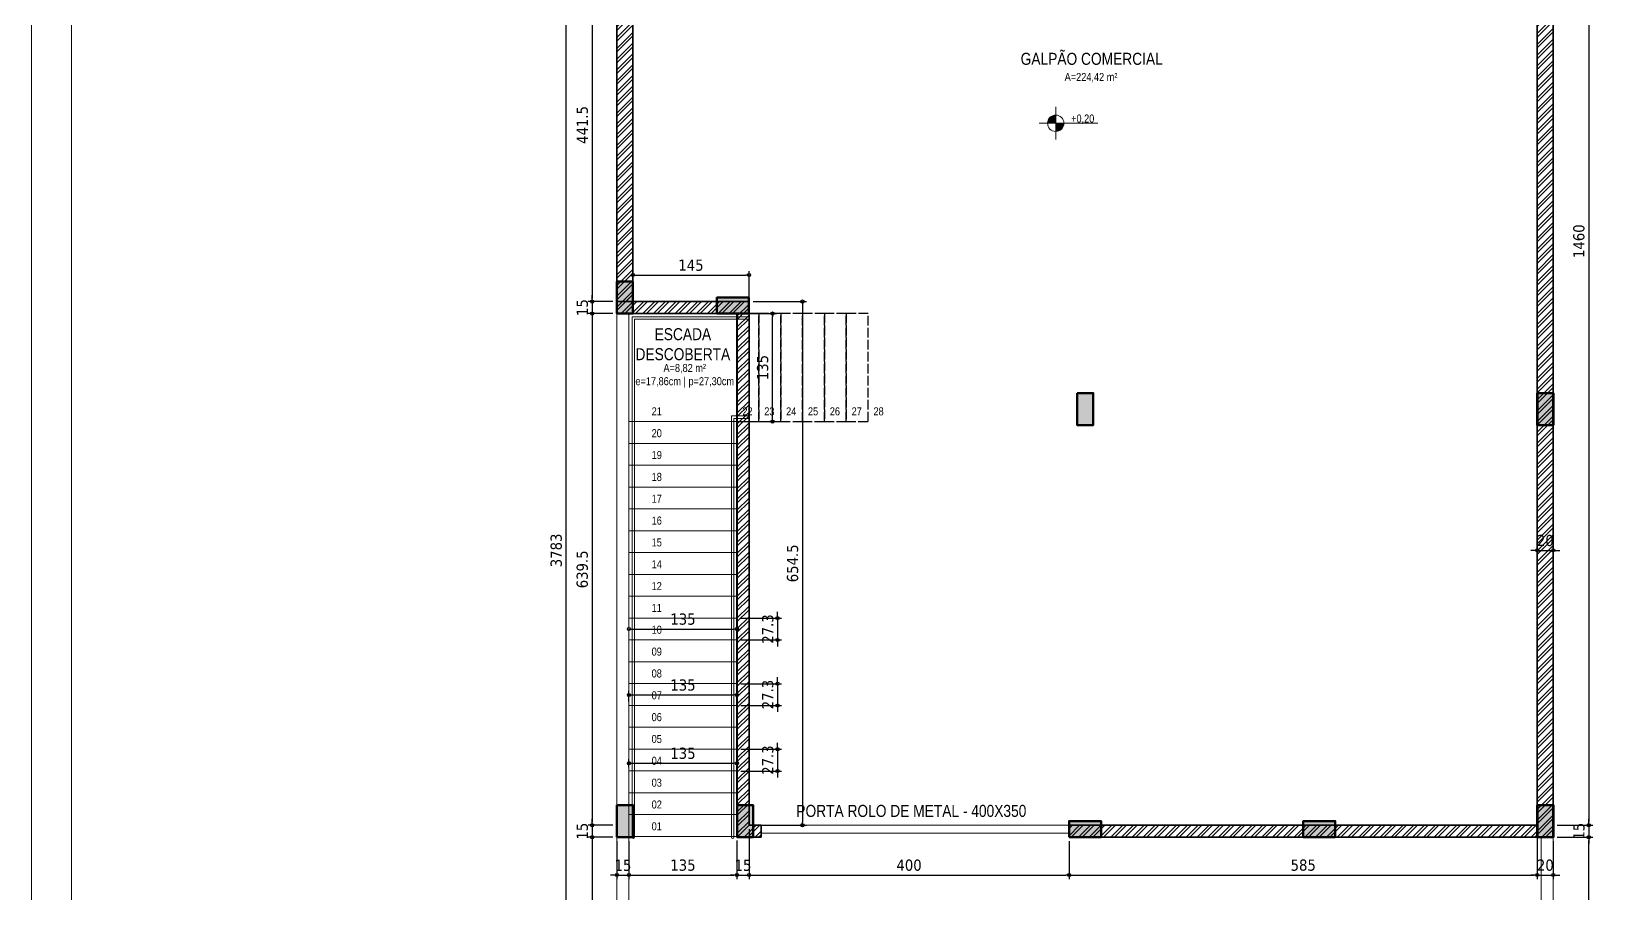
# Model space of a CAD drawing. Header units: millimetres. Extents: x 2030 to 44114, y 1520 to 18221.
# Drawn here: x 32968 to 34925, y 6666 to 7744 of the extents above; entities that cross this region are included whole.
import ezdxf
from ezdxf.enums import TextEntityAlignment as Align

# ---------------------------------------------------------------- set-up
doc = ezdxf.new("R2010")
doc.units = ezdxf.units.MM
doc.linetypes.add('ACAD_ISO02W100', pattern=[15, 12, -3])
doc.linetypes.add('ACAD_ISO03W100', pattern=[30, 12, -18])
doc.layers.add('008', color=8, linetype='Continuous')
for name, color, linetype, lineweight in [('01', 1, 'Continuous', 5), ('018 - Cotas', 244, 'Continuous', 5), ('02', 2, 'Continuous', 13), ('020 - Textos', 20, 'Continuous', 5), ('03', 3, 'Continuous', 18), ('05', 5, 'Continuous', 35), ('06', 6, 'Continuous', 60), ('08', 8, 'Continuous', 5), ('250 - Carimbo', 250, 'Continuous', 5)]:
    doc.layers.add(name, color=color, linetype=linetype, lineweight=lineweight)
doc.styles.add('LE2', font='tahoma.ttf')
doc.styles.add('ROMANS', font='ARIALN.TTF')
doc.dimstyles.new('000_COTA075', dxfattribs={"dimtxt": 14, "dimasz": 4, "dimexe": 5, "dimexo": 5, "dimgap": 5, "dimtad": 1, "dimdec": 1, "dimzin": 12, "dimdsep": 46, "dimtxsty": 'LE2', "dimblk": 'ORIGIN', "dimcen": 0, "dimclrd": 256, "dimclre": 256, "dimclrt": 2, "dimadec": 0, "dimazin": 0, "dimtfac": 1, "dimtdec": 1, "dimtix": 1, "dimtmove": 2, "dimatfit": 3, "dimfxl": 5, "dimtolj": 1, "dimtzin": 0, "dimarcsym": 0})

# ---------------------------------------------------------------- blocks, each defined once
blk = doc.blocks.new('KJWEJFWEF')
at = {"layer": '06'}
h = blk.add_hatch(color=256, dxfattribs=at)
h.dxf.hatch_style = 1
h.paths.add_polyline_path([(71323, -48381.9), (71303, -48381.9), (71303, -48421.9), (71323, -48421.9)])
blk.add_lwpolyline([(71303, -48381.9), (71323, -48381.9), (71323, -48421.9), (71303, -48421.9)], close=True, dxfattribs=at)
blk = doc.blocks.new('oiurg34')
at = {"layer": '008', "linetype": 'ACAD_ISO02W100'}
blk.add_lwpolyline([(70418.5, -48282.4), (70418.5, -48417.4), (70445.8, -48417.4), (70445.8, -48282.4), (70418.5, -48282.4)], dxfattribs=at)
for points in [[(70445.8, -48417.4), (70473.1, -48417.4), (70473.1, -48282.4), (70445.8, -48282.4)], [(70473.1, -48417.4), (70500.4, -48417.4), (70500.4, -48282.4), (70473.1, -48282.4)], [(70500.4, -48417.4), (70527.7, -48417.4), (70527.7, -48282.4), (70500.4, -48282.4)], [(70527.7, -48417.4), (70555, -48417.4), (70555, -48282.4), (70527.7, -48282.4)], [(70555, -48417.4), (70582.3, -48417.4), (70582.3, -48282.4), (70555, -48282.4)]]:
    blk.add_lwpolyline(points, close=True, dxfattribs=at)
at = {"layer": '01'}
for points in [[(70283.5, -48282.4), (70418.5, -48282.4), (70418.5, -48417.4), (70283.5, -48417.4)], [(70418.5, -48936.1), (70283.5, -48936.1), (70283.5, -48282.4), (70418.5, -48282.4)], [(70418.5, -48444.7), (70418.5, -48417.4), (70283.5, -48417.4), (70283.5, -48444.7)], [(70418.5, -48472), (70418.5, -48444.7), (70283.5, -48444.7), (70283.5, -48472)], [(70418.5, -48499.3), (70418.5, -48472), (70283.5, -48472), (70283.5, -48499.3)], [(70418.5, -48526.6), (70418.5, -48499.3), (70283.5, -48499.3), (70283.5, -48526.6)], [(70418.5, -48553.9), (70418.5, -48526.6), (70283.5, -48526.6), (70283.5, -48553.9)], [(70418.5, -48581.2), (70418.5, -48553.9), (70283.5, -48553.9), (70283.5, -48581.2)], [(70418.5, -48608.5), (70418.5, -48581.2), (70283.5, -48581.2), (70283.5, -48608.5)], [(70418.5, -48635.8), (70418.5, -48608.5), (70283.5, -48608.5), (70283.5, -48635.8)], [(70418.5, -48663.1), (70418.5, -48635.8), (70283.5, -48635.8), (70283.5, -48663.1)], [(70418.5, -48690.4), (70418.5, -48663.1), (70283.5, -48663.1), (70283.5, -48690.4)], [(70418.5, -48717.7), (70418.5, -48690.4), (70283.5, -48690.4), (70283.5, -48717.7)], [(70418.5, -48745), (70418.5, -48717.7), (70283.5, -48717.7), (70283.5, -48745)], [(70418.5, -48772.3), (70418.5, -48745), (70283.5, -48745), (70283.5, -48772.3)], [(70418.5, -48799.6), (70418.5, -48772.3), (70283.5, -48772.3), (70283.5, -48799.6)], [(70418.5, -48826.9), (70418.5, -48799.6), (70283.5, -48799.6), (70283.5, -48826.9)], [(70418.5, -48854.2), (70418.5, -48826.9), (70283.5, -48826.9), (70283.5, -48854.2)], [(70418.5, -48881.5), (70418.5, -48854.2), (70283.5, -48854.2), (70283.5, -48881.5)], [(70418.5, -48908.8), (70418.5, -48881.5), (70283.5, -48881.5), (70283.5, -48908.8)], [(70418.5, -48936.1), (70418.5, -48908.8), (70283.5, -48908.8), (70283.5, -48936.1)]]:
    blk.add_lwpolyline(points, close=True, dxfattribs=at)
at = {"layer": '05'}
for p, q in [((70418.5, -48282.4), (70283.5, -48282.4)), ((70418.5, -48427.4), (70418.5, -48292.4)), ((70418.5, -48933.9), (70418.5, -48427.4))]:
    blk.add_line(p, q, dxfattribs=at)
at = {"layer": '020 - Textos', "char_height": 10, "width": 29.027, "attachment_point": 2, "line_spacing_factor": 0.994243, "style": 'ROMANS'}
for s, insert in [('21', (70318.2, -48399.7)), ('22', (70431.6, -48399.7)), ('23', (70458.9, -48399.7)), ('24', (70486.2, -48399.7)), ('25', (70513.5, -48399.7)), ('26', (70540.8, -48399.7)), ('27', (70568.1, -48399.7)), ('28', (70595.4, -48399.7)), ('20', (70318.2, -48427)), ('19', (70318.2, -48454.3)), ('18', (70318.2, -48481.6)), ('17', (70318.2, -48508.9)), ('16', (70318.2, -48536.2)), ('15', (70318.2, -48563.5)), ('14', (70318.2, -48590.8)), ('12', (70318.2, -48618.1)), ('11', (70318.2, -48645.4)), ('10', (70318.2, -48672.7)), ('09', (70318.2, -48700)), ('08', (70318.2, -48727.3)), ('07', (70318.2, -48754.6)), ('06', (70318.2, -48781.9)), ('05', (70318.2, -48809.2)), ('04', (70318.2, -48836.5)), ('03', (70318.2, -48863.8)), ('02', (70318.2, -48891.1)), ('01', (70318.2, -48918.4))]:
    blk.add_mtext(s, dxfattribs=dict(at, insert=insert))
blk = doc.blocks.new('RGER')
h = blk.add_hatch(color=256)
h.dxf.hatch_style = 1
h.paths.add_polyline_path([(71276.2, -48044.6), (71276.2, -48031.8, 0.414214), (71263.4, -48044.6)])
h.paths.add_polyline_path([(71289, -48044.6), (71276.2, -48044.6), (71276.2, -48057.4, 0.414214)])
for q in [(71276.2, -48019), (71250.6, -48044.6), (71301.8, -48044.6), (71341.8, -48044.6), (71276.2, -48070.2)]:
    blk.add_line((71276.2, -48044.6), q)
blk.add_circle((71276.2, -48044.6), 12.8)
blk = doc.blocks.new('_Origin')
at = {"color": 0, "linetype": 'ByBlock', "lineweight": -2}
blk.add_line((0, 0), (-1, 0), dxfattribs=at)
blk.add_circle((0, 0), 0.5, dxfattribs=at)
blk = doc.blocks.new('*D203')
at = {"layer": '018 - Cotas', "lineweight": -2, "transparency": 16777216}
for p, q in [((33694.9, 7847.7), (33663.9, 7847.7)), ((33668.9, 7843.7), (33668.9, 7410.2)), ((33694.9, 7406.2), (33663.9, 7406.2))]:
    blk.add_line(p, q, dxfattribs=at)
at = {"layer": 'Defpoints', "color": 0, "transparency": 16777216}
for p in [(33699.9, 7847.7), (33668.9, 7406.2), (33699.9, 7406.2)]:
    blk.add_point(p, dxfattribs=at)
at = {"layer": '018 - Cotas', "lineweight": -2, "transparency": 16777216, "xscale": 4, "yscale": 4, "zscale": 4}
for p, rotation in [((33668.9, 7847.7), 90), ((33668.9, 7406.2), 270)]:
    blk.add_blockref('_Origin', p, dxfattribs=dict(at, rotation=rotation))
at = {"layer": '018 - Cotas', "color": 2, "transparency": 16777216, "insert": (33656.7, 7627), "char_height": 14, "attachment_point": 5, "rotation": 90, "style": 'LE2'}
blk.add_mtext('\\A1;441.5', dxfattribs=at)
blk = doc.blocks.new('*D204')
at = {"layer": '018 - Cotas', "lineweight": -2, "transparency": 16777216}
for p, q in [((33694.9, 7406.2), (33663.9, 7406.2)), ((33668.9, 7410.2), (33668.9, 7414.2)), ((33668.9, 7406.2), (33668.9, 7391.2)), ((33694.9, 7391.2), (33663.9, 7391.2)), ((33668.9, 7387.2), (33668.9, 7383.2))]:
    blk.add_line(p, q, dxfattribs=at)
at = {"layer": 'Defpoints', "color": 0, "transparency": 16777216}
for p in [(33699.9, 7406.2), (33668.9, 7391.2), (33699.9, 7391.2)]:
    blk.add_point(p, dxfattribs=at)
at = {"layer": '018 - Cotas', "lineweight": -2, "transparency": 16777216, "xscale": 4, "yscale": 4, "zscale": 4}
for p, rotation in [((33668.9, 7406.2), 270), ((33668.9, 7391.2), 90)]:
    blk.add_blockref('_Origin', p, dxfattribs=dict(at, rotation=rotation))
at = {"layer": '018 - Cotas', "color": 2, "transparency": 16777216, "insert": (33656.7, 7398.7), "char_height": 14, "attachment_point": 5, "rotation": 90, "style": 'LE2'}
blk.add_mtext('\\A1;15', dxfattribs=at)
blk = doc.blocks.new('*D205')
at = {"layer": '018 - Cotas', "lineweight": -2, "transparency": 16777216}
for p, q in [((33694.9, 7391.2), (33663.9, 7391.2)), ((33668.9, 7387.2), (33668.9, 6755.7)), ((33694.9, 6751.7), (33663.9, 6751.7))]:
    blk.add_line(p, q, dxfattribs=at)
at = {"layer": 'Defpoints', "color": 0, "transparency": 16777216}
for p in [(33699.9, 7391.2), (33668.9, 6751.7), (33699.9, 6751.7)]:
    blk.add_point(p, dxfattribs=at)
at = {"layer": '018 - Cotas', "lineweight": -2, "transparency": 16777216, "xscale": 4, "yscale": 4, "zscale": 4}
for p, rotation in [((33668.9, 7391.2), 90), ((33668.9, 6751.7), 270)]:
    blk.add_blockref('_Origin', p, dxfattribs=dict(at, rotation=rotation))
at = {"layer": '018 - Cotas', "color": 2, "transparency": 16777216, "insert": (33656.6, 7071.5), "char_height": 14, "attachment_point": 5, "rotation": 90, "style": 'LE2'}
blk.add_mtext('\\A1;639.5', dxfattribs=at)
blk = doc.blocks.new('*D206')
at = {"layer": '018 - Cotas', "lineweight": -2, "transparency": 16777216}
for p, q in [((33668.9, 6755.7), (33668.9, 6759.7)), ((33694.9, 6751.7), (33663.9, 6751.7)), ((33694.9, 6736.7), (33663.9, 6736.7)), ((33668.9, 6751.7), (33668.9, 6736.7)), ((33668.9, 6732.7), (33668.9, 6728.7))]:
    blk.add_line(p, q, dxfattribs=at)
at = {"layer": 'Defpoints', "color": 0, "transparency": 16777216}
for p in [(33668.9, 6736.7), (33699.9, 6751.7), (33699.9, 6736.7)]:
    blk.add_point(p, dxfattribs=at)
at = {"layer": '018 - Cotas', "lineweight": -2, "transparency": 16777216, "xscale": 4, "yscale": 4, "zscale": 4}
for p, rotation in [((33668.9, 6751.7), 270), ((33668.9, 6736.7), 90)]:
    blk.add_blockref('_Origin', p, dxfattribs=dict(at, rotation=rotation))
at = {"layer": '018 - Cotas', "color": 2, "transparency": 16777216, "insert": (33656.7, 6744.2), "char_height": 14, "attachment_point": 5, "rotation": 90, "style": 'LE2'}
blk.add_mtext('\\A1;15', dxfattribs=at)
blk = doc.blocks.new('*D209')
at = {"layer": '018 - Cotas', "lineweight": -2, "transparency": 16777216}
for p, q in [((34874.9, 8211.7), (34919.2, 8211.7)), ((34914.2, 8207.7), (34914.2, 6755.7)), ((34874.9, 6751.7), (34919.2, 6751.7))]:
    blk.add_line(p, q, dxfattribs=at)
at = {"layer": 'Defpoints', "color": 0, "transparency": 16777216}
for p in [(34869.9, 8211.7), (34869.9, 6751.7), (34914.2, 6751.7)]:
    blk.add_point(p, dxfattribs=at)
at = {"layer": '018 - Cotas', "lineweight": -2, "transparency": 16777216, "xscale": 4, "yscale": 4, "zscale": 4}
for p, rotation in [((34914.2, 8211.7), 90), ((34914.2, 6751.7), 270)]:
    blk.add_blockref('_Origin', p, dxfattribs=dict(at, rotation=rotation))
at = {"layer": '018 - Cotas', "color": 2, "transparency": 16777216, "insert": (34901.9, 7481.7), "char_height": 14, "attachment_point": 5, "rotation": 90, "style": 'LE2'}
blk.add_mtext('\\A1;1460', dxfattribs=at)
blk = doc.blocks.new('*D210')
at = {"layer": '018 - Cotas', "lineweight": -2, "transparency": 16777216}
for p, q in [((34914.2, 6755.7), (34914.2, 6759.7)), ((34874.9, 6751.7), (34919.2, 6751.7)), ((34874.9, 6736.7), (34919.2, 6736.7)), ((34914.2, 6751.7), (34914.2, 6736.7)), ((34914.2, 6732.7), (34914.2, 6728.7))]:
    blk.add_line(p, q, dxfattribs=at)
at = {"layer": 'Defpoints', "color": 0, "transparency": 16777216}
for p in [(34869.9, 6751.7), (34869.9, 6736.7), (34914.2, 6736.7)]:
    blk.add_point(p, dxfattribs=at)
at = {"layer": '018 - Cotas', "lineweight": -2, "transparency": 16777216, "xscale": 4, "yscale": 4, "zscale": 4}
for p, rotation in [((34914.2, 6751.7), 270), ((34914.2, 6736.7), 90)]:
    blk.add_blockref('_Origin', p, dxfattribs=dict(at, rotation=rotation))
at = {"layer": '018 - Cotas', "color": 2, "transparency": 16777216, "insert": (34902, 6744.2), "char_height": 14, "attachment_point": 5, "rotation": 90, "style": 'LE2'}
blk.add_mtext('\\A1;15', dxfattribs=at)
blk = doc.blocks.new('*D236')
at = {"layer": '018 - Cotas', "lineweight": -2, "transparency": 16777216}
for p, q in [((33694.9, 6736.7), (33663.9, 6736.7)), ((33668.9, 6732.7), (33668.9, 5883.7)), ((33694.9, 5879.7), (33663.9, 5879.7))]:
    blk.add_line(p, q, dxfattribs=at)
at = {"layer": 'Defpoints', "color": 0, "transparency": 16777216}
for p in [(33699.9, 6736.7), (33668.9, 5879.7), (33699.9, 5879.7)]:
    blk.add_point(p, dxfattribs=at)
at = {"layer": '018 - Cotas', "lineweight": -2, "transparency": 16777216, "xscale": 4, "yscale": 4, "zscale": 4}
for p, rotation in [((33668.9, 6736.7), 90), ((33668.9, 5879.7), 270)]:
    blk.add_blockref('_Origin', p, dxfattribs=dict(at, rotation=rotation))
at = {"layer": '018 - Cotas', "color": 2, "transparency": 16777216, "insert": (33656.6, 6308.2), "char_height": 14, "attachment_point": 5, "rotation": 90, "style": 'LE2'}
blk.add_mtext('\\A1;857', dxfattribs=at)
blk = doc.blocks.new('*D268')
at = {"layer": '018 - Cotas', "lineweight": -2, "transparency": 16777216}
for p, q in [((34874.9, 6736.7), (34919.2, 6736.7)), ((34914.2, 5207.7), (34914.2, 6732.7)), ((34874.9, 5203.7), (34919.2, 5203.7))]:
    blk.add_line(p, q, dxfattribs=at)
at = {"layer": 'Defpoints', "color": 0, "transparency": 16777216}
for p in [(34869.9, 6736.7), (34914.2, 6736.7), (34869.9, 5203.7)]:
    blk.add_point(p, dxfattribs=at)
at = {"layer": '018 - Cotas', "lineweight": -2, "transparency": 16777216, "xscale": 4, "yscale": 4, "zscale": 4}
for p, rotation in [((34914.2, 6736.7), 90), ((34914.2, 5203.7), 270)]:
    blk.add_blockref('_Origin', p, dxfattribs=dict(at, rotation=rotation))
at = {"layer": '018 - Cotas', "color": 2, "transparency": 16777216, "insert": (34901.9, 5970.2), "char_height": 14, "attachment_point": 5, "rotation": 90, "style": 'LE2'}
blk.add_mtext('\\A1;1533', dxfattribs=at)
blk = doc.blocks.new('*D269')
at = {"layer": '018 - Cotas', "lineweight": -2, "transparency": 16777216}
for p, q in [((33699.9, 6731.7), (33699.9, 6684.4)), ((33714.9, 6731.7), (33714.9, 6684.4)), ((33695.9, 6689.4), (33691.9, 6689.4)), ((33699.9, 6689.4), (33714.9, 6689.4)), ((33718.9, 6689.4), (33722.9, 6689.4))]:
    blk.add_line(p, q, dxfattribs=at)
at = {"layer": 'Defpoints', "color": 0, "transparency": 16777216}
for p in [(33699.9, 6736.7), (33714.9, 6736.7), (33714.9, 6689.4)]:
    blk.add_point(p, dxfattribs=at)
at = {"layer": '018 - Cotas', "lineweight": -2, "transparency": 16777216, "xscale": 4, "yscale": 4, "zscale": 4}
blk.add_blockref('_Origin', (33699.9, 6689.4), dxfattribs=at)
at = {"layer": '018 - Cotas', "lineweight": -2, "transparency": 16777216, "xscale": 4, "yscale": 4, "zscale": 4, "rotation": 180}
blk.add_blockref('_Origin', (33714.9, 6689.4), dxfattribs=at)
at = {"layer": '018 - Cotas', "color": 2, "transparency": 16777216, "insert": (33707.4, 6701.5), "char_height": 14, "attachment_point": 5, "style": 'LE2'}
blk.add_mtext('\\A1;15', dxfattribs=at)
blk = doc.blocks.new('*D270')
at = {"layer": '018 - Cotas', "lineweight": -2, "transparency": 16777216}
for p, q in [((33714.9, 6731.7), (33714.9, 6684.4)), ((33849.9, 6732.5), (33849.9, 6684.4)), ((33718.9, 6689.4), (33845.9, 6689.4))]:
    blk.add_line(p, q, dxfattribs=at)
at = {"layer": 'Defpoints', "color": 0, "transparency": 16777216}
for p in [(33714.9, 6736.7), (33849.9, 6737.5), (33849.9, 6689.4)]:
    blk.add_point(p, dxfattribs=at)
at = {"layer": '018 - Cotas', "lineweight": -2, "transparency": 16777216, "xscale": 4, "yscale": 4, "zscale": 4, "rotation": 180}
blk.add_blockref('_Origin', (33714.9, 6689.4), dxfattribs=at)
at = {"layer": '018 - Cotas', "lineweight": -2, "transparency": 16777216, "xscale": 4, "yscale": 4, "zscale": 4}
blk.add_blockref('_Origin', (33849.9, 6689.4), dxfattribs=at)
at = {"layer": '018 - Cotas', "color": 2, "transparency": 16777216, "insert": (33782.4, 6701.7), "char_height": 14, "attachment_point": 5, "style": 'LE2'}
blk.add_mtext('\\A1;135', dxfattribs=at)
blk = doc.blocks.new('*D271')
at = {"layer": '018 - Cotas', "lineweight": -2, "transparency": 16777216}
for p, q in [((33864.9, 6746.7), (33864.9, 6684.4)), ((33849.9, 6732.5), (33849.9, 6684.4)), ((33845.9, 6689.4), (33841.9, 6689.4)), ((33849.9, 6689.4), (33864.9, 6689.4)), ((33868.9, 6689.4), (33872.9, 6689.4))]:
    blk.add_line(p, q, dxfattribs=at)
at = {"layer": 'Defpoints', "color": 0, "transparency": 16777216}
for p in [(33849.9, 6737.5), (33864.9, 6751.7), (33864.9, 6689.4)]:
    blk.add_point(p, dxfattribs=at)
at = {"layer": '018 - Cotas', "lineweight": -2, "transparency": 16777216, "xscale": 4, "yscale": 4, "zscale": 4}
blk.add_blockref('_Origin', (33849.9, 6689.4), dxfattribs=at)
at = {"layer": '018 - Cotas', "lineweight": -2, "transparency": 16777216, "xscale": 4, "yscale": 4, "zscale": 4, "rotation": 180}
blk.add_blockref('_Origin', (33864.9, 6689.4), dxfattribs=at)
at = {"layer": '018 - Cotas', "color": 2, "transparency": 16777216, "insert": (33857.4, 6701.5), "char_height": 14, "attachment_point": 5, "style": 'LE2'}
blk.add_mtext('\\A1;15', dxfattribs=at)
blk = doc.blocks.new('*D272')
at = {"layer": '018 - Cotas', "lineweight": -2, "transparency": 16777216}
for p, q in [((33864.9, 6746.7), (33864.9, 6684.4)), ((34264.9, 6731.7), (34264.9, 6684.4)), ((33868.9, 6689.4), (34260.9, 6689.4))]:
    blk.add_line(p, q, dxfattribs=at)
at = {"layer": 'Defpoints', "color": 0, "transparency": 16777216}
for p in [(33864.9, 6751.7), (34264.9, 6736.7), (34264.9, 6689.4)]:
    blk.add_point(p, dxfattribs=at)
at = {"layer": '018 - Cotas', "lineweight": -2, "transparency": 16777216, "xscale": 4, "yscale": 4, "zscale": 4, "rotation": 180}
blk.add_blockref('_Origin', (33864.9, 6689.4), dxfattribs=at)
at = {"layer": '018 - Cotas', "lineweight": -2, "transparency": 16777216, "xscale": 4, "yscale": 4, "zscale": 4}
blk.add_blockref('_Origin', (34264.9, 6689.4), dxfattribs=at)
at = {"layer": '018 - Cotas', "color": 2, "transparency": 16777216, "insert": (34064.9, 6701.7), "char_height": 14, "attachment_point": 5, "style": 'LE2'}
blk.add_mtext('\\A1;400', dxfattribs=at)
blk = doc.blocks.new('*D273')
at = {"layer": '018 - Cotas', "lineweight": -2, "transparency": 16777216}
for p, q in [((34849.9, 6746.7), (34849.9, 6684.4)), ((34264.9, 6731.7), (34264.9, 6684.4)), ((34268.9, 6689.4), (34845.9, 6689.4))]:
    blk.add_line(p, q, dxfattribs=at)
at = {"layer": 'Defpoints', "color": 0, "transparency": 16777216}
for p in [(34264.9, 6736.7), (34849.9, 6751.7), (34849.9, 6689.4)]:
    blk.add_point(p, dxfattribs=at)
at = {"layer": '018 - Cotas', "lineweight": -2, "transparency": 16777216, "xscale": 4, "yscale": 4, "zscale": 4, "rotation": 180}
blk.add_blockref('_Origin', (34264.9, 6689.4), dxfattribs=at)
at = {"layer": '018 - Cotas', "lineweight": -2, "transparency": 16777216, "xscale": 4, "yscale": 4, "zscale": 4}
blk.add_blockref('_Origin', (34849.9, 6689.4), dxfattribs=at)
at = {"layer": '018 - Cotas', "color": 2, "transparency": 16777216, "insert": (34557.4, 6701.7), "char_height": 14, "attachment_point": 5, "style": 'LE2'}
blk.add_mtext('\\A1;585', dxfattribs=at)
blk = doc.blocks.new('*D274')
at = {"layer": '018 - Cotas', "lineweight": -2, "transparency": 16777216}
for p, q in [((34849.9, 6771.7), (34849.9, 6684.4)), ((34869.9, 6731.7), (34869.9, 6684.4)), ((34845.9, 6689.4), (34841.9, 6689.4)), ((34849.9, 6689.4), (34869.9, 6689.4)), ((34873.9, 6689.4), (34877.9, 6689.4))]:
    blk.add_line(p, q, dxfattribs=at)
at = {"layer": 'Defpoints', "color": 0, "transparency": 16777216}
for p in [(34849.9, 6776.7), (34869.9, 6736.7), (34869.9, 6689.4)]:
    blk.add_point(p, dxfattribs=at)
at = {"layer": '018 - Cotas', "lineweight": -2, "transparency": 16777216, "xscale": 4, "yscale": 4, "zscale": 4}
blk.add_blockref('_Origin', (34849.9, 6689.4), dxfattribs=at)
at = {"layer": '018 - Cotas', "lineweight": -2, "transparency": 16777216, "xscale": 4, "yscale": 4, "zscale": 4, "rotation": 180}
blk.add_blockref('_Origin', (34869.9, 6689.4), dxfattribs=at)
at = {"layer": '018 - Cotas', "color": 2, "transparency": 16777216, "insert": (34859.9, 6701.7), "char_height": 14, "attachment_point": 5, "style": 'LE2'}
blk.add_mtext('\\A1;20', dxfattribs=at)
blk = doc.blocks.new('*D214')
at = {"layer": '018 - Cotas', "lineweight": -2, "transparency": 16777216}
for p, q in [((34849.9, 7130.1), (34849.9, 7090.2)), ((34869.9, 7129.7), (34869.9, 7090.2)), ((34845.9, 7095.2), (34841.9, 7095.2)), ((34849.9, 7095.2), (34869.9, 7095.2)), ((34873.9, 7095.2), (34877.9, 7095.2))]:
    blk.add_line(p, q, dxfattribs=at)
at = {"layer": 'Defpoints', "color": 0, "transparency": 16777216}
for p in [(34849.9, 7135.1), (34869.9, 7134.7), (34869.9, 7095.2)]:
    blk.add_point(p, dxfattribs=at)
at = {"layer": '018 - Cotas', "lineweight": -2, "transparency": 16777216, "xscale": 4, "yscale": 4, "zscale": 4}
blk.add_blockref('_Origin', (34849.9, 7095.2), dxfattribs=at)
at = {"layer": '018 - Cotas', "lineweight": -2, "transparency": 16777216, "xscale": 4, "yscale": 4, "zscale": 4, "rotation": 180}
blk.add_blockref('_Origin', (34869.9, 7095.2), dxfattribs=at)
at = {"layer": '018 - Cotas', "color": 2, "transparency": 16777216, "insert": (34859.9, 7107.5), "char_height": 14, "attachment_point": 5, "style": 'LE2'}
blk.add_mtext('\\A1;20', dxfattribs=at)
blk = doc.blocks.new('*D282')
at = {"layer": '018 - Cotas', "lineweight": -2, "transparency": 16777216}
for p, q in [((33714.9, 6824.4), (33714.9, 6834.2)), ((33849.9, 6824.4), (33849.9, 6834.2)), ((33718.9, 6829.2), (33845.9, 6829.2))]:
    blk.add_line(p, q, dxfattribs=at)
at = {"layer": 'Defpoints', "color": 0, "transparency": 16777216}
for p in [(33714.9, 6819.4), (33849.9, 6829.2), (33849.9, 6819.4)]:
    blk.add_point(p, dxfattribs=at)
at = {"layer": '018 - Cotas', "lineweight": -2, "transparency": 16777216, "xscale": 4, "yscale": 4, "zscale": 4, "rotation": 180}
blk.add_blockref('_Origin', (33714.9, 6829.2), dxfattribs=at)
at = {"layer": '018 - Cotas', "lineweight": -2, "transparency": 16777216, "xscale": 4, "yscale": 4, "zscale": 4}
blk.add_blockref('_Origin', (33849.9, 6829.2), dxfattribs=at)
at = {"layer": '018 - Cotas', "color": 2, "transparency": 16777216, "insert": (33782.4, 6841.5), "char_height": 14, "attachment_point": 5, "style": 'LE2'}
blk.add_mtext('\\A1;135', dxfattribs=at)
blk = doc.blocks.new('*D283')
at = {"layer": '018 - Cotas', "lineweight": -2, "transparency": 16777216}
for p, q in [((33714.9, 6906.3), (33714.9, 6919.5)), ((33718.9, 6914.5), (33845.9, 6914.5)), ((33849.9, 6906.3), (33849.9, 6919.5))]:
    blk.add_line(p, q, dxfattribs=at)
at = {"layer": 'Defpoints', "color": 0, "transparency": 16777216}
for p in [(33849.9, 6914.5), (33714.9, 6901.3), (33849.9, 6901.3)]:
    blk.add_point(p, dxfattribs=at)
at = {"layer": '018 - Cotas', "lineweight": -2, "transparency": 16777216, "xscale": 4, "yscale": 4, "zscale": 4, "rotation": 180}
blk.add_blockref('_Origin', (33714.9, 6914.5), dxfattribs=at)
at = {"layer": '018 - Cotas', "lineweight": -2, "transparency": 16777216, "xscale": 4, "yscale": 4, "zscale": 4}
blk.add_blockref('_Origin', (33849.9, 6914.5), dxfattribs=at)
at = {"layer": '018 - Cotas', "color": 2, "transparency": 16777216, "insert": (33782.4, 6926.8), "char_height": 14, "attachment_point": 5, "style": 'LE2'}
blk.add_mtext('\\A1;135', dxfattribs=at)
blk = doc.blocks.new('*D284')
at = {"layer": '018 - Cotas', "lineweight": -2, "transparency": 16777216}
blk.add_line((33718.9, 6996.9), (33845.9, 6996.9), dxfattribs=at)
at = {"layer": 'Defpoints', "color": 0, "transparency": 16777216}
for p in [(33714.9, 6996.9), (33849.9, 6996.9), (33849.9, 6996.9)]:
    blk.add_point(p, dxfattribs=at)
at = {"layer": '018 - Cotas', "lineweight": -2, "transparency": 16777216, "xscale": 4, "yscale": 4, "zscale": 4, "rotation": 180}
blk.add_blockref('_Origin', (33714.9, 6996.9), dxfattribs=at)
at = {"layer": '018 - Cotas', "lineweight": -2, "transparency": 16777216, "xscale": 4, "yscale": 4, "zscale": 4}
blk.add_blockref('_Origin', (33849.9, 6996.9), dxfattribs=at)
at = {"layer": '018 - Cotas', "color": 2, "transparency": 16777216, "insert": (33782.4, 7009.2), "char_height": 14, "attachment_point": 5, "style": 'LE2'}
blk.add_mtext('\\A1;135', dxfattribs=at)
blk = doc.blocks.new('*D285')
at = {"layer": '018 - Cotas', "lineweight": -2, "transparency": 16777216}
for p, q in [((33854.9, 6928.6), (33905.6, 6928.6)), ((33900.6, 6932.6), (33900.6, 6936.6)), ((33900.6, 6928.6), (33900.6, 6901.3)), ((33854.9, 6901.3), (33905.6, 6901.3)), ((33900.6, 6897.3), (33900.6, 6893.3))]:
    blk.add_line(p, q, dxfattribs=at)
at = {"layer": 'Defpoints', "color": 0, "transparency": 16777216}
for p in [(33849.9, 6928.6), (33849.9, 6901.3), (33900.6, 6901.3)]:
    blk.add_point(p, dxfattribs=at)
at = {"layer": '018 - Cotas', "lineweight": -2, "transparency": 16777216, "xscale": 4, "yscale": 4, "zscale": 4}
for p, rotation in [((33900.6, 6928.6), 270), ((33900.6, 6901.3), 90)]:
    blk.add_blockref('_Origin', p, dxfattribs=dict(at, rotation=rotation))
at = {"layer": '018 - Cotas', "color": 2, "transparency": 16777216, "insert": (33888.4, 6915), "char_height": 14, "attachment_point": 5, "rotation": 90, "style": 'LE2'}
blk.add_mtext('\\A1;27.3', dxfattribs=at)
blk = doc.blocks.new('*D286')
at = {"layer": '018 - Cotas', "lineweight": -2, "transparency": 16777216}
for p, q in [((33900.6, 6850.7), (33900.6, 6854.7)), ((33854.9, 6846.7), (33905.6, 6846.7)), ((33900.6, 6846.7), (33900.6, 6819.4)), ((33854.9, 6819.4), (33905.6, 6819.4)), ((33900.6, 6815.4), (33900.6, 6811.4))]:
    blk.add_line(p, q, dxfattribs=at)
at = {"layer": 'Defpoints', "color": 0, "transparency": 16777216}
for p in [(33849.9, 6846.7), (33849.9, 6819.4), (33900.6, 6819.4)]:
    blk.add_point(p, dxfattribs=at)
at = {"layer": '018 - Cotas', "lineweight": -2, "transparency": 16777216, "xscale": 4, "yscale": 4, "zscale": 4}
for p, rotation in [((33900.6, 6846.7), 270), ((33900.6, 6819.4), 90)]:
    blk.add_blockref('_Origin', p, dxfattribs=dict(at, rotation=rotation))
at = {"layer": '018 - Cotas', "color": 2, "transparency": 16777216, "insert": (33888.4, 6833.1), "char_height": 14, "attachment_point": 5, "rotation": 90, "style": 'LE2'}
blk.add_mtext('\\A1;27.3', dxfattribs=at)
blk = doc.blocks.new('*D287')
at = {"layer": '018 - Cotas', "lineweight": -2, "transparency": 16777216}
for p, q in [((33854.9, 7010.5), (33905.6, 7010.5)), ((33900.6, 7014.5), (33900.6, 7018.5)), ((33900.6, 7010.5), (33900.6, 6983.2)), ((33854.9, 6983.2), (33905.6, 6983.2)), ((33900.6, 6979.2), (33900.6, 6975.2))]:
    blk.add_line(p, q, dxfattribs=at)
at = {"layer": 'Defpoints', "color": 0, "transparency": 16777216}
for p in [(33849.9, 7010.5), (33849.9, 6983.2), (33900.6, 6983.2)]:
    blk.add_point(p, dxfattribs=at)
at = {"layer": '018 - Cotas', "lineweight": -2, "transparency": 16777216, "xscale": 4, "yscale": 4, "zscale": 4}
for p, rotation in [((33900.6, 7010.5), 270), ((33900.6, 6983.2), 90)]:
    blk.add_blockref('_Origin', p, dxfattribs=dict(at, rotation=rotation))
at = {"layer": '018 - Cotas', "color": 2, "transparency": 16777216, "insert": (33888.4, 6996.9), "char_height": 14, "attachment_point": 5, "rotation": 90, "style": 'LE2'}
blk.add_mtext('\\A1;27.3', dxfattribs=at)
blk = doc.blocks.new('*D288')
at = {"layer": '018 - Cotas', "lineweight": -2, "transparency": 16777216}
for p, q in [((33854.9, 7391.2), (33899.3, 7391.2)), ((33894.3, 7260.2), (33894.3, 7387.2)), ((33854.9, 7256.2), (33899.3, 7256.2))]:
    blk.add_line(p, q, dxfattribs=at)
at = {"layer": 'Defpoints', "color": 0, "transparency": 16777216}
for p in [(33849.9, 7391.2), (33894.3, 7391.2), (33849.9, 7256.2)]:
    blk.add_point(p, dxfattribs=at)
at = {"layer": '018 - Cotas', "lineweight": -2, "transparency": 16777216, "xscale": 4, "yscale": 4, "zscale": 4}
for p, rotation in [((33894.3, 7391.2), 90), ((33894.3, 7256.2), 270)]:
    blk.add_blockref('_Origin', p, dxfattribs=dict(at, rotation=rotation))
at = {"layer": '018 - Cotas', "color": 2, "transparency": 16777216, "insert": (33882, 7323.7), "char_height": 14, "attachment_point": 5, "rotation": 90, "style": 'LE2'}
blk.add_mtext('\\A1;135', dxfattribs=at)
blk = doc.blocks.new('*D289')
at = {"layer": '018 - Cotas', "lineweight": -2, "transparency": 16777216}
for p, q in [((33719.9, 7411.2), (33719.9, 7444.4)), ((33723.9, 7439.4), (33860.9, 7439.4)), ((33864.9, 7411.2), (33864.9, 7444.4))]:
    blk.add_line(p, q, dxfattribs=at)
at = {"layer": 'Defpoints', "color": 0, "transparency": 16777216}
for p in [(33864.9, 7439.4), (33719.9, 7406.2), (33864.9, 7406.2)]:
    blk.add_point(p, dxfattribs=at)
at = {"layer": '018 - Cotas', "lineweight": -2, "transparency": 16777216, "xscale": 4, "yscale": 4, "zscale": 4, "rotation": 180}
blk.add_blockref('_Origin', (33719.9, 7439.4), dxfattribs=at)
at = {"layer": '018 - Cotas', "lineweight": -2, "transparency": 16777216, "xscale": 4, "yscale": 4, "zscale": 4}
blk.add_blockref('_Origin', (33864.9, 7439.4), dxfattribs=at)
at = {"layer": '018 - Cotas', "color": 2, "transparency": 16777216, "insert": (33792.4, 7451.6), "char_height": 14, "attachment_point": 5, "style": 'LE2'}
blk.add_mtext('\\A1;145', dxfattribs=at)
blk = doc.blocks.new('*D290')
at = {"layer": '018 - Cotas', "lineweight": -2, "transparency": 16777216}
for p, q in [((33869.9, 7406.2), (33936.7, 7406.2)), ((33931.7, 7402.2), (33931.7, 6755.7)), ((33869.9, 6751.7), (33936.7, 6751.7))]:
    blk.add_line(p, q, dxfattribs=at)
at = {"layer": 'Defpoints', "color": 0, "transparency": 16777216}
for p in [(33864.9, 7406.2), (33864.9, 6751.7), (33931.7, 6751.7)]:
    blk.add_point(p, dxfattribs=at)
at = {"layer": '018 - Cotas', "lineweight": -2, "transparency": 16777216, "xscale": 4, "yscale": 4, "zscale": 4}
for p, rotation in [((33931.7, 7406.2), 90), ((33931.7, 6751.7), 270)]:
    blk.add_blockref('_Origin', p, dxfattribs=dict(at, rotation=rotation))
at = {"layer": '018 - Cotas', "color": 2, "transparency": 16777216, "insert": (33919.4, 7079), "char_height": 14, "attachment_point": 5, "rotation": 90, "style": 'LE2'}
blk.add_mtext('\\A1;654.5', dxfattribs=at)
blk = doc.blocks.new('WOEIFHNWIUJBENQ')
at = {"layer": '250 - Carimbo'}
for points in [[(35439.6, 21880.3), (38409.6, 21880.3), (38409.6, 17680.3), (35439.6, 17680.3)], [(35489.6, 21830.3), (38359.6, 21830.3), (38359.6, 17730.3), (35489.6, 17730.3)]]:
    blk.add_lwpolyline(points, close=True, dxfattribs=at)
blk = doc.blocks.new('*D221')
at = {"layer": '018 - Cotas', "lineweight": -2, "transparency": 16777216}
for p, q in [((33694.9, 8986.7), (33631.4, 8986.7)), ((33636.4, 5207.7), (33636.4, 8982.7)), ((33694.9, 5203.7), (33631.4, 5203.7))]:
    blk.add_line(p, q, dxfattribs=at)
at = {"layer": 'Defpoints', "color": 0, "transparency": 16777216}
for p in [(33636.4, 8986.7), (33699.9, 8986.7), (33699.9, 5203.7)]:
    blk.add_point(p, dxfattribs=at)
at = {"layer": '018 - Cotas', "lineweight": -2, "transparency": 16777216, "xscale": 4, "yscale": 4, "zscale": 4}
for p, rotation in [((33636.4, 8986.7), 90), ((33636.4, 5203.7), 270)]:
    blk.add_blockref('_Origin', p, dxfattribs=dict(at, rotation=rotation))
at = {"layer": '018 - Cotas', "color": 2, "transparency": 16777216, "insert": (33624.1, 7095.2), "char_height": 14, "attachment_point": 5, "rotation": 90, "style": 'LE2'}
blk.add_mtext('\\A1;3783', dxfattribs=at)

msp = doc.modelspace()

# ---------------------------------------------------------------- hatches: boundary and pattern name
at = {"layer": '08'}
h = msp.add_hatch(dxfattribs=at)
h.set_pattern_fill('ANSI32', color=256)
h.set_pattern_definition([(45, (-43839.204, 55673.691), (-6.7351921, 6.7351921), []), (45, (-43834.714, 55673.691), (-6.7351921, 6.7351921), [])])
h.paths.add_polyline_path([(33864.9, 7406.24), (33719.9, 7406.24), (33719.9, 8536.74), (33769.9, 8536.74), (33769.9, 8551.74), (33719.9, 8551.74), (33719.9, 8821.74), (33749.9, 8821.74), (33749.9, 8836.74), (33699.9, 8836.74), (33699.9, 7391.24), (33849.9, 7391.24), (33849.9, 6736.74), (33879.9, 6736.74), (33879.9, 6751.74), (33864.9, 6751.74)])
h.paths.add_polyline_path([(33854.9, 8821.74), (33979.9, 8821.74), (33979.9, 8836.74), (33809.9, 8836.74), (33809.9, 8821.74), (33839.9, 8821.74), (33839.9, 8551.74), (33829.9, 8551.74), (33829.9, 8536.74), (33854.9, 8536.74)])
h.paths.add_polyline_path([(34497.4, 8836.74), (34139.9, 8836.74), (34139.9, 8821.74), (34497.4, 8821.74)])
h.paths.add_polyline_path([(34869.9, 8836.74), (34657.4, 8836.74), (34657.4, 8821.74), (34849.9, 8821.74), (34849.9, 6751.74), (34264.9, 6751.74), (34264.9, 6736.74), (34869.9, 6736.74)])

# ---------------------------------------------------------------- linework, layer by layer
at = {"layer": '01'}
for points in [[(33699.9, 7391.24), (33699.9, 5879.72), (33714.9, 5879.72), (33714.9, 7391.24)], [(33879.9, 6741.74), (33879.9, 6751.74), (34264.9, 6751.74), (34264.9, 6741.74), (33879.9, 6741.74)], [(34854.9, 6736.74), (34854.9, 5203.74), (34869.9, 5203.74), (34869.9, 6736.74)]]:
    msp.add_lwpolyline(points, dxfattribs=at)
at = {"layer": '02'}
for p, q in [((33718.9, 7387.24), (33718.9, 6736.74)), ((33864.9, 7387.24), (33718.9, 7387.24)), ((33721.9, 7384.24), (33721.9, 6736.74)), ((33864.9, 7384.24), (33721.9, 7384.24)), ((33842.9, 7263.24), (33842.9, 6736.74)), ((33864.9, 7263.24), (33842.9, 7263.24)), ((33845.9, 7260.24), (33845.9, 6736.74)), ((33864.9, 7260.24), (33845.9, 7260.24))]:
    msp.add_line(p, q, dxfattribs=at)
at = {"layer": '02', "linetype": 'ACAD_ISO03W100'}
msp.add_lwpolyline([(33699.9, 6736.74), (33699.9, 5879.74), (34869.9, 5879.74), (34869.9, 6736.74)], dxfattribs=at)
at = {"layer": '02'}
for centre in [(33720.4, 6736.74), (33844.4, 6736.74)]:
    msp.add_arc(centre, 1.5, 180, 0, dxfattribs=at)
at = {"layer": '03'}
msp.add_lwpolyline([(33699.9, 8986.74), (34869.9, 8986.74), (34869.9, 5203.74), (33699.9, 5203.74)], close=True, dxfattribs=at)
at = {"layer": '05'}
msp.add_line((33879.9, 6736.74), (33879.9, 6751.74), dxfattribs=at)
for points in [[(33699.9, 7391.24), (33699.9, 8836.74), (33749.9, 8836.74)], [(34657.4, 8836.74), (34869.9, 8836.74), (34869.9, 6736.74), (34264.9, 6736.74)], [(34657.4, 8821.74), (34849.9, 8821.74), (34849.9, 6751.74), (34264.9, 6751.74)], [(33719.9, 7391.24), (33719.9, 8536.74)], [(33879.9, 6751.74), (33864.9, 6751.74), (33864.9, 7406.24), (33699.9, 7406.24)], [(33879.9, 6736.74), (33849.9, 6736.74), (33849.9, 7391.24), (33699.9, 7391.24)]]:
    msp.add_lwpolyline(points, dxfattribs=at)
at = {"layer": '06'}
for points in [[(34849.9, 7291.74), (34869.9, 7291.74), (34869.9, 7251.74), (34849.9, 7251.74)], [(33699.9, 6736.74), (33719.9, 6736.74), (33719.9, 6776.74), (33699.9, 6776.74)], [(34849.9, 6736.74), (34869.9, 6736.74), (34869.9, 6776.74), (34849.9, 6776.74)]]:
    msp.add_lwpolyline(points, close=True, dxfattribs=at)

# ---------------------------------------------------------------- block references
at = {"layer": '01', "xscale": 0.8, "yscale": 0.8, "zscale": 0.8}
msp.add_blockref('RGER', (-22772.81, 46064.78), dxfattribs=at)
at = {"layer": '01'}
msp.add_blockref('oiurg34', (-36568.58, 55673.69), dxfattribs=at)
at = {"layer": '06'}
for p in [(-37603.06, 55813.19), (-37028.06, 55673.69), (-36453.06, 55673.69), (-37603.06, 55158.69), (-37453.06, 55158.69), (-36453.06, 55158.69)]:
    msp.add_blockref('KJWEJFWEF', p, dxfattribs=at)
at = {"layer": '06', "rotation": 90}
for p in [(-14557.05, -63911.72), (-14117.05, -64566.22), (-13824.55, -64566.22)]:
    msp.add_blockref('KJWEJFWEF', p, dxfattribs=at)
at = {"layer": '08'}
msp.add_blockref('WOEIFHNWIUJBENQ', (-2471.43, -12726.52), dxfattribs=at)

# ---------------------------------------------------------------- texts
at = {"layer": '020 - Textos', "style": 'ROMANS'}
for s, p in [('GALPÃO COMERCIAL', (34293.12, 7702.12)), ('PORTA ROLO DE METAL - 400X350', (34067.74, 6762.08))]:
    msp.add_text(s, height=15, dxfattribs=at).set_placement(p, align=Align.CENTER)
at = {"layer": '020 - Textos', "char_height": 10, "width": 130.9131, "attachment_point": 8, "line_spacing_factor": 0.994243, "style": 'ROMANS'}
for s, insert in [('A=224,42 m²', (34292.27, 7680.06)), ('+0,20', (34281.87, 7628.1)), ('A=8,82 m²\\Pe=17,86cm | p=27,30cm', (33784.59, 7298.57))]:
    msp.add_mtext(s, dxfattribs=dict(at, insert=insert))
at = {"layer": '020 - Textos', "insert": (33782.27, 7352.85), "char_height": 15, "attachment_point": 5, "style": 'ROMANS'}
msp.add_mtext_dynamic_manual_height_columns('ESCADA DESCOBERTA', width=118.5328, gutter_width=10, heights=[0], dxfattribs=at)

# ---------------------------------------------------------------- dimensions: what is measured, and where the dimension line sits
at = {"layer": '018 - Cotas'}
for base, p1, p2, picture, middle in [((33636.44, 8986.74), (33699.9, 5203.74), (33699.9, 8986.74), '*D221', (33624.12, 7095.24)), ((33668.88, 6751.74), (33699.9, 7391.24), (33699.9, 6751.74), '*D205', (33656.59, 7071.49))]:
    dim = msp.add_linear_dim(base=base, p1=p1, p2=p2, angle=90, dimstyle='000_COTA075', override={"dimtad": 3}, dxfattribs=at)
    dim.commit()
    dim.dimension.update_dxf_attribs({"geometry": picture, "text_midpoint": middle})
for base, p1, p2, picture, middle in [((34914.17, 6751.74), (34869.9, 8211.74), (34869.9, 6751.74), '*D209', (34901.88, 7481.74)), ((33668.88, 7406.24), (33699.9, 7847.74), (33699.9, 7406.24), '*D203', (33656.71, 7626.99)), ((33668.88, 7391.24), (33699.9, 7406.24), (33699.9, 7391.24), '*D204', (33656.71, 7398.74)), ((33931.71, 6751.74), (33864.9, 7406.24), (33864.9, 6751.74), '*D290', (33919.43, 7078.99)), ((33894.27, 7391.24), (33849.9, 7256.24), (33849.9, 7391.24), '*D288', (33881.98, 7323.74)), ((33900.65, 6983.24), (33849.9, 7010.54), (33849.9, 6983.24), '*D287', (33888.36, 6996.89)), ((33900.65, 6901.34), (33849.9, 6928.64), (33849.9, 6901.34), '*D285', (33888.36, 6914.99)), ((33900.65, 6819.44), (33849.9, 6846.74), (33849.9, 6819.44), '*D286', (33888.36, 6833.09)), ((33668.88, 6736.74), (33699.9, 6751.74), (33699.9, 6736.74), '*D206', (33656.71, 6744.24)), ((34914.17, 6736.74), (34869.9, 6751.74), (34869.9, 6736.74), '*D210', (34902, 6744.24)), ((33668.88, 5879.72), (33699.9, 6736.74), (33699.9, 5879.72), '*D236', (33656.56, 6308.23)), ((34914.17, 6736.74), (34869.9, 5203.74), (34869.9, 6736.74), '*D268', (34901.88, 5970.24))]:
    dim = msp.add_linear_dim(base=base, p1=p1, p2=p2, angle=90, dimstyle='000_COTA075', dxfattribs=at)
    dim.commit()
    dim.dimension.update_dxf_attribs({"geometry": picture, "text_midpoint": middle})
for base, p1, p2, picture, middle in [((33864.9, 7439.42), (33719.9, 7406.24), (33864.9, 7406.24), '*D289', (33792.4, 7451.58)), ((34869.9, 7095.24), (34849.9, 7135.12), (34869.9, 7134.67), '*D214', (34859.9, 7107.54)), ((33849.9, 6996.89), (33714.9, 6996.89), (33849.9, 6996.89), '*D284', (33782.4, 7009.19)), ((33849.9, 6914.5), (33714.9, 6901.34), (33849.9, 6901.34), '*D283', (33782.4, 6926.79)), ((33849.9, 6829.16), (33714.9, 6819.44), (33849.9, 6819.44), '*D282', (33782.4, 6841.46)), ((34869.9, 6689.37), (34849.9, 6776.74), (34869.9, 6736.74), '*D274', (34859.9, 6701.66)), ((33714.9, 6689.37), (33699.9, 6736.74), (33714.9, 6736.74), '*D269', (33707.4, 6701.54)), ((33849.9, 6689.37), (33714.9, 6736.74), (33849.9, 6737.54), '*D270', (33782.4, 6701.66)), ((33864.9, 6689.37), (33849.9, 6737.54), (33864.9, 6751.74), '*D271', (33857.4, 6701.54)), ((34264.9, 6689.37), (33864.9, 6751.74), (34264.9, 6736.74), '*D272', (34064.9, 6701.66)), ((34849.9, 6689.37), (34264.9, 6736.74), (34849.9, 6751.74), '*D273', (34557.4, 6701.69))]:
    dim = msp.add_linear_dim(base=base, p1=p1, p2=p2, dimstyle='000_COTA075', dxfattribs=at)
    dim.commit()
    dim.dimension.update_dxf_attribs({"geometry": picture, "text_midpoint": middle})

doc.saveas('drawing.dxf')
